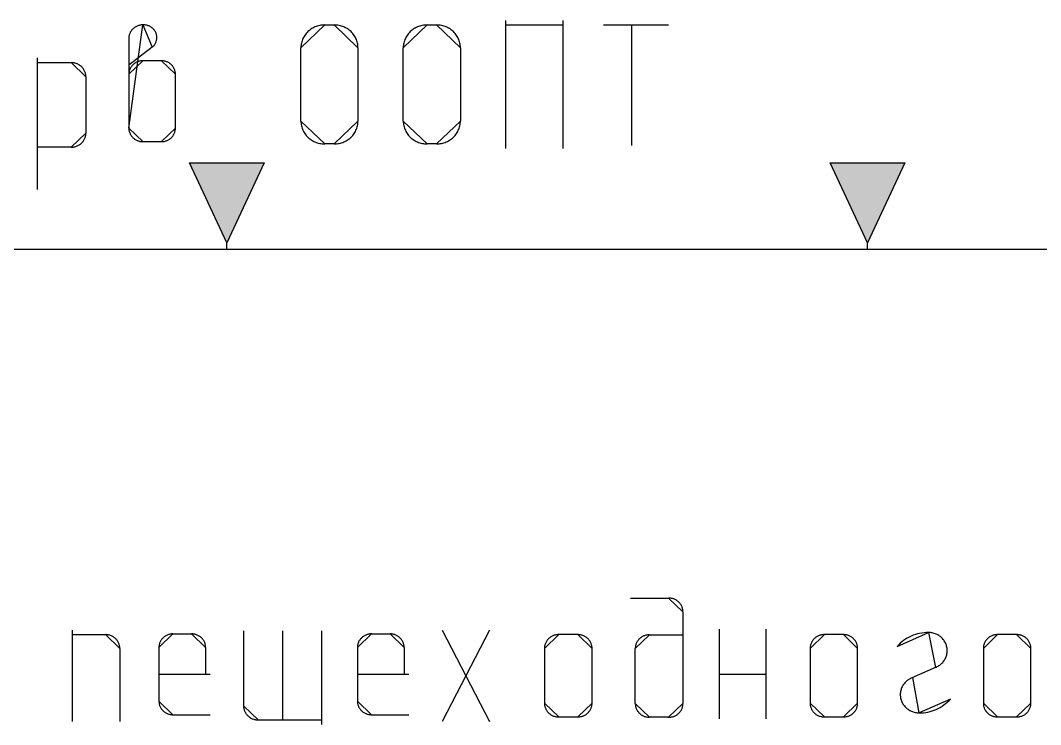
# Model space of a CAD drawing. Extents: x 8646 to 18206, y -17605 to -192.
# Drawn here: x 11111.62 to 11117.31, y -9034.51 to -9030.58 of the extents above; entities that cross this region are included whole.
import ezdxf

# ---------------------------------------------------------------- set-up
doc = ezdxf.new("R2010")
doc.units = 0
doc.layers.get('0').update_dxf_attribs({"linetype": 'CONTINUOUS'})

msp = doc.modelspace()

# ---------------------------------------------------------------- hatches: boundary and pattern name
at = {"linetype": 'CONTINUOUS'}
for points in [[(11112.7716, -9031.8224), (11112.5633, -9031.3756), (11112.9799, -9031.3756)], [(11116.3474, -9031.8224), (11116.1391, -9031.3756), (11116.5558, -9031.3756)]]:
    msp.add_hatch(color=8, dxfattribs=at).paths.add_polyline_path(points)

# ---------------------------------------------------------------- linework, layer by layer
at = {"color": 8, "linetype": 'CONTINUOUS'}
for p, q in [((11114.3278, -9031.2953), (11114.3278, -9030.5809)), ((11114.6462, -9030.5809), (11114.6462, -9031.2953)), ((11113.3173, -9030.6064), (11113.3704, -9030.6064)), ((11113.8889, -9030.6064), (11113.9419, -9030.6064)), ((11114.3278, -9030.6064), (11114.6462, -9030.6064)), ((11114.8735, -9030.6058), (11115.2362, -9030.6058)), ((11115.029, -9030.6058), (11115.029, -9031.2787)), ((11112.3544, -9030.7311), (11112.2241, -9030.8313)), ((11113.1846, -9031.1423), (11113.1846, -9030.734)), ((11113.5031, -9030.734), (11113.5031, -9031.1423)), ((11113.7562, -9031.1423), (11113.7562, -9030.734)), ((11114.0746, -9030.734), (11114.0746, -9031.1423)), ((11111.7121, -9030.7904), (11111.7121, -9031.524)), ((11111.7121, -9030.8166), (11111.9028, -9030.8166)), ((11112.4065, -9030.8063), (11112.3023, -9030.8063)), ((11112.4847, -9031.182), (11112.4847, -9030.8815)), ((11111.9845, -9030.8953), (11111.9845, -9031.2097)), ((11111.9028, -9031.2882), (11111.7121, -9031.2882)), ((11112.3023, -9031.2572), (11112.4065, -9031.2572)), ((11113.3704, -9031.2699), (11113.3173, -9031.2699)), ((11113.9419, -9031.2699), (11113.8889, -9031.2699)), ((11112.5633, -9031.3756), (11112.9799, -9031.3756)), ((11112.7716, -9031.8224), (11112.5633, -9031.3756)), ((11112.9799, -9031.3756), (11112.7716, -9031.8224)), ((11116.1391, -9031.3756), (11116.5558, -9031.3756)), ((11116.3474, -9031.8224), (11116.1391, -9031.3756)), ((11116.5558, -9031.3756), (11116.3474, -9031.8224)), ((11112.7716, -9031.8581), (11112.7716, -9031.8224)), ((11116.3474, -9031.8581), (11116.3474, -9031.8224)), ((11103.3348, -9031.8581), (11121.9539, -9031.8581)), ((11115.0243, -9033.8037), (11115.2371, -9033.8037)), ((11115.3169, -9033.8805), (11115.3169, -9034.3921)), ((11111.9086, -9033.9822), (11111.9086, -9034.4924)), ((11111.9086, -9034.0076), (11112.0944, -9034.0076)), ((11112.4706, -9034.0035), (11112.5748, -9034.0035)), ((11112.8647, -9033.987), (11112.8647, -9034.4052)), ((11113.0821, -9033.987), (11113.0821, -9034.4835)), ((11113.2995, -9033.987), (11113.2995, -9034.5096)), ((11113.5782, -9034.0035), (11113.6825, -9034.0035)), ((11114.2379, -9033.9822), (11113.9724, -9034.4926)), ((11113.9724, -9033.9822), (11114.2379, -9034.4926)), ((11114.7298, -9034.0076), (11114.6237, -9034.0076)), ((11115.1307, -9034.0083), (11115.3169, -9034.0083)), ((11115.5197, -9033.9779), (11115.5197, -9034.4776)), ((11115.7795, -9033.9779), (11115.7795, -9034.4776)), ((11116.2122, -9034.0076), (11116.1061, -9034.0076)), ((11117.1791, -9034.0076), (11117.073, -9034.0076)), ((11112.174, -9034.0842), (11112.174, -9034.4924)), ((11112.3924, -9034.0787), (11112.3924, -9034.3793)), ((11112.653, -9034.0787), (11112.653, -9034.229)), ((11113.5001, -9034.0787), (11113.5001, -9034.3793)), ((11113.7606, -9034.0787), (11113.7606, -9034.229)), ((11114.544, -9034.0842), (11114.544, -9034.3904)), ((11114.8094, -9034.3904), (11114.8094, -9034.0842)), ((11115.0508, -9034.3921), (11115.0508, -9034.0851)), ((11116.0265, -9034.0842), (11116.0265, -9034.3904)), ((11116.2919, -9034.3904), (11116.2919, -9034.0842)), ((11116.9933, -9034.0842), (11116.9933, -9034.3904)), ((11117.2587, -9034.3904), (11117.2587, -9034.0842)), ((11116.7304, -9034.189), (11116.5914, -9034.2505)), ((11112.3924, -9034.229), (11112.679, -9034.229)), ((11113.5001, -9034.229), (11113.7867, -9034.229)), ((11115.5197, -9034.2278), (11115.7795, -9034.2278)), ((11112.4706, -9034.4545), (11112.679, -9034.4545)), ((11113.5782, -9034.4545), (11113.7867, -9034.4545)), ((11114.6237, -9034.4669), (11114.7298, -9034.4669)), ((11115.2371, -9034.4689), (11115.1307, -9034.4689)), ((11116.1061, -9034.4669), (11116.2122, -9034.4669)), ((11117.073, -9034.4669), (11117.1791, -9034.4669)), ((11112.9462, -9034.4835), (11113.2995, -9034.4835))]:
    msp.add_line(p, q, dxfattribs=at)
at = {"color": 8, "linetype": 'CONTINUOUS', "flags": 128}
for points in [[(11112.3023, -9030.606), (11112.2982, -9030.6061), (11112.2941, -9030.6063), (11112.29, -9030.6069), (11112.286, -9030.6075), (11112.282, -9030.6085), (11112.2781, -9030.6096), (11112.2742, -9030.611), (11112.2705, -9030.6124), (11112.2668, -9030.6141), (11112.2633, -9030.616), (11112.2597, -9030.618), (11112.2564, -9030.6203), (11112.2532, -9030.6226), (11112.25, -9030.6252), (11112.247, -9030.628), (11112.2442, -9030.6308), (11112.2415, -9030.6337), (11112.2391, -9030.6369), (11112.2368, -9030.6402), (11112.2346, -9030.6435), (11112.2326, -9030.647), (11112.2309, -9030.6505), (11112.2294, -9030.6541), (11112.2279, -9030.6578), (11112.2269, -9030.6616), (11112.2259, -9030.6655), (11112.2251, -9030.6693), (11112.2246, -9030.6732), (11112.2243, -9030.6771), (11112.2241, -9030.6811), (11112.2241, -9031.182)], [(11112.3544, -9030.7311), (11112.3573, -9030.7287), (11112.3601, -9030.7261), (11112.3627, -9030.7232), (11112.3652, -9030.7202), (11112.3675, -9030.7172), (11112.3696, -9030.714), (11112.3716, -9030.7108), (11112.3734, -9030.7074), (11112.375, -9030.7039), (11112.3764, -9030.7004), (11112.3776, -9030.6968), (11112.3786, -9030.6931), (11112.3794, -9030.6894), (11112.3799, -9030.6857), (11112.3804, -9030.682), (11112.3806, -9030.6781), (11112.3806, -9030.6744), (11112.3803, -9030.6707), (11112.3799, -9030.6669), (11112.3792, -9030.6631), (11112.3783, -9030.6594), (11112.3773, -9030.6559), (11112.376, -9030.6523), (11112.3745, -9030.6487), (11112.3729, -9030.6453), (11112.3711, -9030.642), (11112.369, -9030.6387), (11112.3668, -9030.6355), (11112.3644, -9030.6326), (11112.3619, -9030.6297), (11112.3592, -9030.6269), (11112.3564, -9030.6244), (11112.3535, -9030.6219), (11112.3504, -9030.6196), (11112.3471, -9030.6174), (11112.3437, -9030.6154), (11112.3403, -9030.6137), (11112.3367, -9030.612), (11112.3331, -9030.6105), (11112.3294, -9030.6093), (11112.3257, -9030.6082), (11112.3218, -9030.6073), (11112.318, -9030.6066), (11112.3141, -9030.6062), (11112.3102, -9030.6058), (11112.3062, -9030.6058), (11112.3023, -9030.606)], [(11113.3173, -9030.6064), (11113.3104, -9030.6066), (11113.3034, -9030.6071), (11113.2965, -9030.608), (11113.2898, -9030.6092), (11113.2829, -9030.6107), (11113.2763, -9030.6126), (11113.2697, -9030.6149), (11113.2633, -9030.6174), (11113.257, -9030.6203), (11113.251, -9030.6235), (11113.245, -9030.6269), (11113.2394, -9030.6307), (11113.2338, -9030.6348), (11113.2285, -9030.6391), (11113.2235, -9030.6437), (11113.2187, -9030.6486), (11113.2142, -9030.6537), (11113.21, -9030.659), (11113.206, -9030.6644), (11113.2024, -9030.6702), (11113.199, -9030.676), (11113.1961, -9030.6821), (11113.1934, -9030.6882), (11113.1911, -9030.6945), (11113.1892, -9030.701), (11113.1876, -9030.7075), (11113.1863, -9030.714), (11113.1854, -9030.7207), (11113.1848, -9030.7273), (11113.1846, -9030.734)], [(11113.5031, -9030.734), (11113.5029, -9030.7273), (11113.5024, -9030.7207), (11113.5015, -9030.714), (11113.5001, -9030.7075), (11113.4986, -9030.701), (11113.4966, -9030.6945), (11113.4943, -9030.6882), (11113.4916, -9030.6821), (11113.4886, -9030.676), (11113.4853, -9030.6702), (11113.4816, -9030.6644), (11113.4777, -9030.659), (11113.4736, -9030.6537), (11113.469, -9030.6486), (11113.4643, -9030.6437), (11113.4592, -9030.6391), (11113.4539, -9030.6348), (11113.4484, -9030.6307), (11113.4427, -9030.6269), (11113.4367, -9030.6235), (11113.4306, -9030.6203), (11113.4244, -9030.6174), (11113.4179, -9030.6149), (11113.4115, -9030.6126), (11113.4048, -9030.6107), (11113.398, -9030.6092), (11113.3912, -9030.608), (11113.3842, -9030.6071), (11113.3773, -9030.6066), (11113.3704, -9030.6064)], [(11113.8889, -9030.6064), (11113.8819, -9030.6066), (11113.875, -9030.6071), (11113.8681, -9030.608), (11113.8613, -9030.6092), (11113.8545, -9030.6107), (11113.8479, -9030.6126), (11113.8413, -9030.6149), (11113.8349, -9030.6174), (11113.8286, -9030.6203), (11113.8226, -9030.6235), (11113.8166, -9030.6269), (11113.811, -9030.6307), (11113.8054, -9030.6348), (11113.8001, -9030.6391), (11113.7951, -9030.6437), (11113.7903, -9030.6486), (11113.7858, -9030.6537), (11113.7815, -9030.659), (11113.7776, -9030.6644), (11113.774, -9030.6702), (11113.7706, -9030.676), (11113.7677, -9030.6821), (11113.765, -9030.6882), (11113.7627, -9030.6945), (11113.7607, -9030.701), (11113.7591, -9030.7075), (11113.7579, -9030.714), (11113.757, -9030.7207), (11113.7563, -9030.7273), (11113.7562, -9030.734)], [(11114.0746, -9030.734), (11114.0745, -9030.7273), (11114.0739, -9030.7207), (11114.073, -9030.714), (11114.0717, -9030.7075), (11114.0702, -9030.701), (11114.0682, -9030.6945), (11114.0659, -9030.6882), (11114.0632, -9030.6821), (11114.0602, -9030.676), (11114.0569, -9030.6702), (11114.0532, -9030.6644), (11114.0493, -9030.659), (11114.0451, -9030.6537), (11114.0406, -9030.6486), (11114.0359, -9030.6437), (11114.0308, -9030.6391), (11114.0255, -9030.6348), (11114.0199, -9030.6307), (11114.0143, -9030.6269), (11114.0083, -9030.6235), (11114.0022, -9030.6203), (11113.9959, -9030.6174), (11113.9895, -9030.6149), (11113.983, -9030.6126), (11113.9763, -9030.6107), (11113.9696, -9030.6092), (11113.9627, -9030.608), (11113.9558, -9030.6071), (11113.9489, -9030.6066), (11113.9419, -9030.6064)], [(11111.9845, -9030.8953), (11111.9844, -9030.8911), (11111.9841, -9030.8871), (11111.9836, -9030.883), (11111.9827, -9030.8789), (11111.9817, -9030.875), (11111.9806, -9030.8709), (11111.9791, -9030.8671), (11111.9774, -9030.8633), (11111.9756, -9030.8596), (11111.9736, -9030.8559), (11111.9713, -9030.8525), (11111.9689, -9030.8491), (11111.9663, -9030.8458), (11111.9636, -9030.8427), (11111.9606, -9030.8396), (11111.9575, -9030.8368), (11111.9542, -9030.8341), (11111.9508, -9030.8317), (11111.9473, -9030.8294), (11111.9437, -9030.8272), (11111.94, -9030.8252), (11111.936, -9030.8235), (11111.9321, -9030.8219), (11111.9281, -9030.8205), (11111.9239, -9030.8193), (11111.9198, -9030.8184), (11111.9156, -9030.8177), (11111.9113, -9030.817), (11111.9071, -9030.8168), (11111.9028, -9030.8166)], [(11112.3023, -9030.8063), (11112.2982, -9030.8064), (11112.2941, -9030.8067), (11112.29, -9030.8073), (11112.286, -9030.808), (11112.282, -9030.8088), (11112.2781, -9030.81), (11112.2742, -9030.8113), (11112.2705, -9030.8129), (11112.2668, -9030.8145), (11112.2633, -9030.8163), (11112.2597, -9030.8185), (11112.2564, -9030.8206), (11112.2532, -9030.8231), (11112.25, -9030.8257), (11112.247, -9030.8283), (11112.2442, -9030.8312), (11112.2415, -9030.8342), (11112.2391, -9030.8373), (11112.2368, -9030.8406), (11112.2346, -9030.8439), (11112.2326, -9030.8474), (11112.2309, -9030.8509), (11112.2294, -9030.8545), (11112.2279, -9030.8582), (11112.2269, -9030.862), (11112.2259, -9030.8658), (11112.2251, -9030.8697), (11112.2246, -9030.8736), (11112.2243, -9030.8775), (11112.2241, -9030.8815)], [(11112.4847, -9030.8815), (11112.4845, -9030.8775), (11112.4842, -9030.8736), (11112.4837, -9030.8697), (11112.4829, -9030.8658), (11112.4819, -9030.862), (11112.4808, -9030.8582), (11112.4794, -9030.8545), (11112.4778, -9030.8509), (11112.4761, -9030.8474), (11112.4741, -9030.8439), (11112.472, -9030.8406), (11112.4697, -9030.8373), (11112.4672, -9030.8342), (11112.4646, -9030.8312), (11112.4618, -9030.8283), (11112.4589, -9030.8257), (11112.4556, -9030.8231), (11112.4524, -9030.8206), (11112.4491, -9030.8185), (11112.4455, -9030.8163), (11112.442, -9030.8145), (11112.4383, -9030.8129), (11112.4345, -9030.8113), (11112.4307, -9030.81), (11112.4267, -9030.8088), (11112.4228, -9030.808), (11112.4187, -9030.8073), (11112.4147, -9030.8067), (11112.4106, -9030.8064), (11112.4065, -9030.8063)], [(11113.1846, -9031.1423), (11113.1848, -9031.1489), (11113.1854, -9031.1556), (11113.1863, -9031.1622), (11113.1876, -9031.1688), (11113.1892, -9031.1753), (11113.1911, -9031.1817), (11113.1934, -9031.188), (11113.1961, -9031.1942), (11113.199, -9031.2002), (11113.2024, -9031.2061), (11113.206, -9031.2118), (11113.21, -9031.2173), (11113.2142, -9031.2225), (11113.2187, -9031.2277), (11113.2235, -9031.2325), (11113.2285, -9031.2371), (11113.2338, -9031.2414), (11113.2394, -9031.2454), (11113.245, -9031.2493), (11113.251, -9031.2528), (11113.257, -9031.256), (11113.2633, -9031.2588), (11113.2697, -9031.2614), (11113.2763, -9031.2636), (11113.2829, -9031.2655), (11113.2898, -9031.2671), (11113.2965, -9031.2683), (11113.3034, -9031.2691), (11113.3104, -9031.2697), (11113.3173, -9031.2699)], [(11113.3704, -9031.2699), (11113.3773, -9031.2697), (11113.3842, -9031.2691), (11113.3912, -9031.2683), (11113.398, -9031.2671), (11113.4048, -9031.2655), (11113.4115, -9031.2636), (11113.4179, -9031.2614), (11113.4244, -9031.2588), (11113.4306, -9031.256), (11113.4367, -9031.2528), (11113.4427, -9031.2493), (11113.4484, -9031.2454), (11113.4539, -9031.2414), (11113.4592, -9031.2371), (11113.4643, -9031.2325), (11113.469, -9031.2277), (11113.4736, -9031.2225), (11113.4777, -9031.2173), (11113.4816, -9031.2118), (11113.4853, -9031.2061), (11113.4886, -9031.2002), (11113.4916, -9031.1942), (11113.4943, -9031.188), (11113.4966, -9031.1817), (11113.4986, -9031.1753), (11113.5001, -9031.1688), (11113.5015, -9031.1622), (11113.5024, -9031.1556), (11113.5029, -9031.1489), (11113.5031, -9031.1423)], [(11113.7562, -9031.1423), (11113.7563, -9031.1489), (11113.757, -9031.1556), (11113.7579, -9031.1622), (11113.7591, -9031.1688), (11113.7607, -9031.1753), (11113.7627, -9031.1817), (11113.765, -9031.188), (11113.7677, -9031.1942), (11113.7706, -9031.2002), (11113.774, -9031.2061), (11113.7776, -9031.2118), (11113.7815, -9031.2173), (11113.7858, -9031.2225), (11113.7903, -9031.2277), (11113.7951, -9031.2325), (11113.8001, -9031.2371), (11113.8054, -9031.2414), (11113.811, -9031.2454), (11113.8166, -9031.2493), (11113.8226, -9031.2528), (11113.8286, -9031.256), (11113.8349, -9031.2588), (11113.8413, -9031.2614), (11113.8479, -9031.2636), (11113.8545, -9031.2655), (11113.8613, -9031.2671), (11113.8681, -9031.2683), (11113.875, -9031.2691), (11113.8819, -9031.2697), (11113.8889, -9031.2699)], [(11113.9419, -9031.2699), (11113.9489, -9031.2697), (11113.9558, -9031.2691), (11113.9627, -9031.2683), (11113.9696, -9031.2671), (11113.9763, -9031.2655), (11113.983, -9031.2636), (11113.9895, -9031.2614), (11113.9959, -9031.2588), (11114.0022, -9031.256), (11114.0083, -9031.2528), (11114.0143, -9031.2493), (11114.0199, -9031.2454), (11114.0255, -9031.2414), (11114.0308, -9031.2371), (11114.0359, -9031.2325), (11114.0406, -9031.2277), (11114.0451, -9031.2225), (11114.0493, -9031.2173), (11114.0532, -9031.2118), (11114.0569, -9031.2061), (11114.0602, -9031.2002), (11114.0632, -9031.1942), (11114.0659, -9031.188), (11114.0682, -9031.1817), (11114.0702, -9031.1753), (11114.0717, -9031.1688), (11114.073, -9031.1622), (11114.0739, -9031.1556), (11114.0745, -9031.1489), (11114.0746, -9031.1423)], [(11111.9028, -9031.2882), (11111.9071, -9031.2882), (11111.9113, -9031.2877), (11111.9156, -9031.2872), (11111.9198, -9031.2865), (11111.9239, -9031.2856), (11111.9281, -9031.2844), (11111.9321, -9031.283), (11111.936, -9031.2814), (11111.94, -9031.2797), (11111.9437, -9031.2776), (11111.9473, -9031.2755), (11111.9508, -9031.2733), (11111.9542, -9031.2707), (11111.9575, -9031.268), (11111.9606, -9031.2652), (11111.9636, -9031.2623), (11111.9663, -9031.2591), (11111.9689, -9031.2559), (11111.9713, -9031.2524), (11111.9736, -9031.2489), (11111.9756, -9031.2453), (11111.9774, -9031.2416), (11111.9791, -9031.2379), (11111.9806, -9031.2339), (11111.9817, -9031.23), (11111.9827, -9031.2259), (11111.9836, -9031.222), (11111.9841, -9031.2179), (11111.9844, -9031.2138), (11111.9845, -9031.2097)], [(11112.2241, -9031.182), (11112.2243, -9031.186), (11112.2246, -9031.1899), (11112.2251, -9031.1938), (11112.2259, -9031.1977), (11112.2269, -9031.2015), (11112.2279, -9031.2052), (11112.2294, -9031.209), (11112.2309, -9031.2127), (11112.2326, -9031.2161), (11112.2346, -9031.2196), (11112.2368, -9031.2229), (11112.2391, -9031.2263), (11112.2415, -9031.2293), (11112.2442, -9031.2324), (11112.247, -9031.2352), (11112.25, -9031.2379), (11112.2532, -9031.2405), (11112.2564, -9031.2428), (11112.2597, -9031.245), (11112.2633, -9031.2471), (11112.2668, -9031.249), (11112.2705, -9031.2507), (11112.2742, -9031.2522), (11112.2781, -9031.2536), (11112.282, -9031.2547), (11112.286, -9031.2556), (11112.29, -9031.2563), (11112.2941, -9031.2568), (11112.2982, -9031.2571), (11112.3023, -9031.2572)], [(11112.4065, -9031.2572), (11112.4106, -9031.2571), (11112.4147, -9031.2568), (11112.4187, -9031.2563), (11112.4228, -9031.2556), (11112.4267, -9031.2547), (11112.4307, -9031.2536), (11112.4345, -9031.2522), (11112.4383, -9031.2507), (11112.442, -9031.249), (11112.4455, -9031.2471), (11112.4491, -9031.245), (11112.4524, -9031.2428), (11112.4556, -9031.2405), (11112.4589, -9031.2379), (11112.4618, -9031.2352), (11112.4646, -9031.2324), (11112.4672, -9031.2293), (11112.4697, -9031.2263), (11112.472, -9031.2229), (11112.4741, -9031.2196), (11112.4761, -9031.2161), (11112.4778, -9031.2127), (11112.4794, -9031.209), (11112.4808, -9031.2052), (11112.4819, -9031.2015), (11112.4829, -9031.1977), (11112.4837, -9031.1938), (11112.4842, -9031.1899), (11112.4845, -9031.186), (11112.4847, -9031.182)], [(11115.3169, -9033.8805), (11115.3168, -9033.8764), (11115.3166, -9033.8724), (11115.3159, -9033.8684), (11115.3152, -9033.8645), (11115.3142, -9033.8606), (11115.3131, -9033.8566), (11115.3116, -9033.8528), (11115.31, -9033.8492), (11115.3083, -9033.8456), (11115.3062, -9033.842), (11115.3041, -9033.8386), (11115.3017, -9033.8353), (11115.2992, -9033.832), (11115.2965, -9033.8291), (11115.2935, -9033.8261), (11115.2906, -9033.8233), (11115.2873, -9033.8208), (11115.284, -9033.8183), (11115.2806, -9033.816), (11115.277, -9033.8139), (11115.2734, -9033.812), (11115.2696, -9033.8103), (11115.2657, -9033.8088), (11115.2618, -9033.8074), (11115.2577, -9033.8063), (11115.2538, -9033.8054), (11115.2496, -9033.8047), (11115.2455, -9033.804), (11115.2413, -9033.8038), (11115.2371, -9033.8037)], [(11112.174, -9034.0842), (11112.1739, -9034.0802), (11112.1736, -9034.0763), (11112.173, -9034.0723), (11112.1722, -9034.0683), (11112.1712, -9034.0645), (11112.1701, -9034.0606), (11112.1687, -9034.0568), (11112.1671, -9034.0531), (11112.1653, -9034.0495), (11112.1633, -9034.0459), (11112.1612, -9034.0426), (11112.1588, -9034.0392), (11112.1563, -9034.0361), (11112.1536, -9034.033), (11112.1507, -9034.0301), (11112.1477, -9034.0273), (11112.1444, -9034.0247), (11112.1412, -9034.0223), (11112.1378, -9034.0201), (11112.1342, -9034.0179), (11112.1305, -9034.016), (11112.1268, -9034.0143), (11112.1229, -9034.0128), (11112.119, -9034.0115), (11112.115, -9034.0103), (11112.1109, -9034.0094), (11112.1068, -9034.0087), (11112.1027, -9034.0081), (11112.0986, -9034.0078), (11112.0944, -9034.0076)], [(11112.4706, -9034.0035), (11112.4665, -9034.0036), (11112.4624, -9034.0039), (11112.4583, -9034.0045), (11112.4543, -9034.0052), (11112.4503, -9034.0061), (11112.4464, -9034.0072), (11112.4425, -9034.0085), (11112.4388, -9034.0101), (11112.4351, -9034.0117), (11112.4316, -9034.0136), (11112.428, -9034.0157), (11112.4247, -9034.0178), (11112.4214, -9034.0203), (11112.4182, -9034.0229), (11112.4153, -9034.0255), (11112.4125, -9034.0284), (11112.4098, -9034.0314), (11112.4073, -9034.0345), (11112.405, -9034.0378), (11112.4029, -9034.0411), (11112.4009, -9034.0446), (11112.3992, -9034.0481), (11112.3976, -9034.0518), (11112.3962, -9034.0554), (11112.3951, -9034.0593), (11112.3942, -9034.063), (11112.3934, -9034.0669), (11112.3928, -9034.0709), (11112.3926, -9034.0747), (11112.3924, -9034.0787)], [(11112.653, -9034.0787), (11112.6528, -9034.0747), (11112.6526, -9034.0709), (11112.652, -9034.0669), (11112.6512, -9034.063), (11112.6502, -9034.0593), (11112.6491, -9034.0554), (11112.6477, -9034.0518), (11112.6461, -9034.0481), (11112.6444, -9034.0446), (11112.6424, -9034.0411), (11112.6403, -9034.0378), (11112.638, -9034.0345), (11112.6355, -9034.0314), (11112.6329, -9034.0284), (11112.6301, -9034.0255), (11112.6272, -9034.0229), (11112.6239, -9034.0203), (11112.6207, -9034.0178), (11112.6174, -9034.0157), (11112.6138, -9034.0136), (11112.6103, -9034.0117), (11112.6066, -9034.0101), (11112.6028, -9034.0085), (11112.599, -9034.0072), (11112.595, -9034.0061), (11112.5911, -9034.0052), (11112.587, -9034.0045), (11112.583, -9034.0039), (11112.5789, -9034.0036), (11112.5748, -9034.0035)], [(11113.5782, -9034.0035), (11113.5741, -9034.0036), (11113.5701, -9034.0039), (11113.566, -9034.0045), (11113.562, -9034.0052), (11113.558, -9034.0061), (11113.5541, -9034.0072), (11113.5502, -9034.0085), (11113.5465, -9034.0101), (11113.5427, -9034.0117), (11113.5392, -9034.0136), (11113.5357, -9034.0157), (11113.5323, -9034.0178), (11113.5291, -9034.0203), (11113.5259, -9034.0229), (11113.523, -9034.0255), (11113.5202, -9034.0284), (11113.5175, -9034.0314), (11113.515, -9034.0345), (11113.5127, -9034.0378), (11113.5106, -9034.0411), (11113.5086, -9034.0446), (11113.5069, -9034.0481), (11113.5053, -9034.0518), (11113.5039, -9034.0554), (11113.5028, -9034.0593), (11113.5018, -9034.063), (11113.5011, -9034.0669), (11113.5005, -9034.0709), (11113.5002, -9034.0747), (11113.5001, -9034.0787)], [(11113.7606, -9034.0787), (11113.7605, -9034.0747), (11113.7602, -9034.0709), (11113.7597, -9034.0669), (11113.7589, -9034.063), (11113.7579, -9034.0593), (11113.7568, -9034.0554), (11113.7554, -9034.0518), (11113.7538, -9034.0481), (11113.7521, -9034.0446), (11113.7501, -9034.0411), (11113.748, -9034.0378), (11113.7457, -9034.0345), (11113.7432, -9034.0314), (11113.7406, -9034.0284), (11113.7377, -9034.0255), (11113.7348, -9034.0229), (11113.7316, -9034.0203), (11113.7284, -9034.0178), (11113.7251, -9034.0157), (11113.7215, -9034.0136), (11113.718, -9034.0117), (11113.7142, -9034.0101), (11113.7105, -9034.0085), (11113.7066, -9034.0072), (11113.7027, -9034.0061), (11113.6987, -9034.0052), (11113.6947, -9034.0045), (11113.6906, -9034.0039), (11113.6865, -9034.0036), (11113.6825, -9034.0035)], [(11114.6237, -9034.0076), (11114.6195, -9034.0078), (11114.6153, -9034.0081), (11114.6112, -9034.0087), (11114.6071, -9034.0094), (11114.603, -9034.0103), (11114.599, -9034.0115), (11114.5951, -9034.0128), (11114.5913, -9034.0143), (11114.5874, -9034.016), (11114.5839, -9034.0179), (11114.5803, -9034.0201), (11114.5768, -9034.0223), (11114.5736, -9034.0247), (11114.5703, -9034.0273), (11114.5673, -9034.0301), (11114.5645, -9034.033), (11114.5618, -9034.0361), (11114.5593, -9034.0392), (11114.5569, -9034.0426), (11114.5546, -9034.0459), (11114.5527, -9034.0495), (11114.551, -9034.0531), (11114.5493, -9034.0568), (11114.5479, -9034.0606), (11114.5468, -9034.0645), (11114.5458, -9034.0683), (11114.545, -9034.0723), (11114.5445, -9034.0763), (11114.5442, -9034.0802), (11114.544, -9034.0842)], [(11114.8094, -9034.0842), (11114.8093, -9034.0802), (11114.809, -9034.0763), (11114.8084, -9034.0723), (11114.8076, -9034.0683), (11114.8066, -9034.0645), (11114.8055, -9034.0606), (11114.8041, -9034.0568), (11114.8025, -9034.0531), (11114.8007, -9034.0495), (11114.7987, -9034.0459), (11114.7966, -9034.0426), (11114.7942, -9034.0392), (11114.7917, -9034.0361), (11114.789, -9034.033), (11114.7861, -9034.0301), (11114.7831, -9034.0273), (11114.7798, -9034.0247), (11114.7766, -9034.0223), (11114.7732, -9034.0201), (11114.7696, -9034.0179), (11114.7659, -9034.016), (11114.7622, -9034.0143), (11114.7583, -9034.0128), (11114.7544, -9034.0115), (11114.7504, -9034.0103), (11114.7463, -9034.0094), (11114.7422, -9034.0087), (11114.7381, -9034.0081), (11114.734, -9034.0078), (11114.7298, -9034.0076)], [(11115.1307, -9034.0083), (11115.1265, -9034.0084), (11115.1223, -9034.0088), (11115.1181, -9034.0093), (11115.1141, -9034.01), (11115.11, -9034.0109), (11115.106, -9034.0121), (11115.102, -9034.0135), (11115.0982, -9034.015), (11115.0944, -9034.0167), (11115.0908, -9034.0186), (11115.0872, -9034.0208), (11115.0837, -9034.023), (11115.0805, -9034.0254), (11115.0772, -9034.028), (11115.0742, -9034.0308), (11115.0714, -9034.0337), (11115.0686, -9034.0368), (11115.0661, -9034.04), (11115.0638, -9034.0433), (11115.0615, -9034.0467), (11115.0596, -9034.0503), (11115.0578, -9034.0539), (11115.0561, -9034.0576), (11115.0547, -9034.0614), (11115.0536, -9034.0653), (11115.0526, -9034.0691), (11115.0518, -9034.073), (11115.0513, -9034.0771), (11115.051, -9034.081), (11115.0508, -9034.0851)], [(11116.1061, -9034.0076), (11116.1019, -9034.0078), (11116.0977, -9034.0081), (11116.0936, -9034.0087), (11116.0895, -9034.0094), (11116.0855, -9034.0103), (11116.0815, -9034.0115), (11116.0775, -9034.0128), (11116.0737, -9034.0143), (11116.0699, -9034.016), (11116.0663, -9034.0179), (11116.0627, -9034.0201), (11116.0593, -9034.0223), (11116.056, -9034.0247), (11116.0528, -9034.0273), (11116.0498, -9034.0301), (11116.0469, -9034.033), (11116.0442, -9034.0361), (11116.0417, -9034.0392), (11116.0393, -9034.0426), (11116.0371, -9034.0459), (11116.0351, -9034.0495), (11116.0334, -9034.0531), (11116.0318, -9034.0568), (11116.0303, -9034.0606), (11116.0292, -9034.0645), (11116.0282, -9034.0683), (11116.0275, -9034.0723), (11116.0269, -9034.0763), (11116.0266, -9034.0802), (11116.0265, -9034.0842)], [(11116.2919, -9034.0842), (11116.2917, -9034.0802), (11116.2914, -9034.0763), (11116.2909, -9034.0723), (11116.29, -9034.0683), (11116.2891, -9034.0645), (11116.288, -9034.0606), (11116.2866, -9034.0568), (11116.285, -9034.0531), (11116.2831, -9034.0495), (11116.2812, -9034.0459), (11116.279, -9034.0426), (11116.2766, -9034.0392), (11116.2741, -9034.0361), (11116.2714, -9034.033), (11116.2686, -9034.0301), (11116.2656, -9034.0273), (11116.2623, -9034.0247), (11116.2591, -9034.0223), (11116.2556, -9034.0201), (11116.252, -9034.0179), (11116.2484, -9034.016), (11116.2446, -9034.0143), (11116.2408, -9034.0128), (11116.2369, -9034.0115), (11116.2328, -9034.0103), (11116.2288, -9034.0094), (11116.2247, -9034.0087), (11116.2205, -9034.0081), (11116.2164, -9034.0078), (11116.2122, -9034.0076)], [(11116.6869, -9033.9961), (11116.6745, -9033.9965), (11116.6622, -9033.9973), (11116.65, -9033.999), (11116.6378, -9034.0012), (11116.6258, -9034.004), (11116.614, -9034.0075), (11116.6023, -9034.0116), (11116.5909, -9034.0163), (11116.5798, -9034.0216), (11116.5691, -9034.0274), (11116.5586, -9034.0338), (11116.5486, -9034.0407), (11116.5389, -9034.0481), (11116.5296, -9034.056), (11116.5209, -9034.0644), (11116.5125, -9034.0732)], [(11116.7259, -9034.191), (11116.731, -9034.1888), (11116.736, -9034.1863), (11116.7408, -9034.1837), (11116.7456, -9034.1808), (11116.7501, -9034.1777), (11116.7545, -9034.1743), (11116.7587, -9034.1707), (11116.7626, -9034.167), (11116.7664, -9034.163), (11116.7698, -9034.1588), (11116.7731, -9034.1545), (11116.7762, -9034.1501), (11116.779, -9034.1453), (11116.7816, -9034.1406), (11116.7838, -9034.1357), (11116.7858, -9034.1306), (11116.7875, -9034.1255), (11116.7889, -9034.1203), (11116.79, -9034.1151), (11116.7908, -9034.1098), (11116.7915, -9034.1044), (11116.7918, -9034.0991), (11116.7918, -9034.0937), (11116.7913, -9034.0883), (11116.7908, -9034.0831), (11116.7898, -9034.0778), (11116.7885, -9034.0725), (11116.7871, -9034.0673), (11116.7853, -9034.0622), (11116.7832, -9034.0572), (11116.7809, -9034.0524), (11116.7784, -9034.0476), (11116.7755, -9034.0429), (11116.7724, -9034.0385), (11116.769, -9034.0342), (11116.7654, -9034.03), (11116.7617, -9034.0261), (11116.7576, -9034.0225), (11116.7534, -9034.0189), (11116.749, -9034.0156), (11116.7444, -9034.0125), (11116.7397, -9034.0097), (11116.7348, -9034.0071), (11116.7297, -9034.0047), (11116.7246, -9034.0027), (11116.7193, -9034.0008), (11116.714, -9033.9992), (11116.7086, -9033.9981), (11116.7031, -9033.997), (11116.6976, -9033.9964), (11116.692, -9033.9959), (11116.6865, -9033.9958)], [(11117.073, -9034.0076), (11117.0688, -9034.0078), (11117.0646, -9034.0081), (11117.0605, -9034.0087), (11117.0564, -9034.0094), (11117.0523, -9034.0103), (11117.0483, -9034.0115), (11117.0444, -9034.0128), (11117.0406, -9034.0143), (11117.0367, -9034.016), (11117.0332, -9034.0179), (11117.0296, -9034.0201), (11117.0261, -9034.0223), (11117.0229, -9034.0247), (11117.0197, -9034.0273), (11117.0167, -9034.0301), (11117.0138, -9034.033), (11117.0111, -9034.0361), (11117.0086, -9034.0392), (11117.0062, -9034.0426), (11117.004, -9034.0459), (11117.002, -9034.0495), (11117.0003, -9034.0531), (11116.9986, -9034.0568), (11116.9972, -9034.0606), (11116.9961, -9034.0645), (11116.9951, -9034.0683), (11116.9943, -9034.0723), (11116.9938, -9034.0763), (11116.9935, -9034.0802), (11116.9933, -9034.0842)], [(11117.2587, -9034.0842), (11117.2586, -9034.0802), (11117.2583, -9034.0763), (11117.2577, -9034.0723), (11117.2569, -9034.0683), (11117.2559, -9034.0645), (11117.2548, -9034.0606), (11117.2534, -9034.0568), (11117.2518, -9034.0531), (11117.25, -9034.0495), (11117.248, -9034.0459), (11117.2459, -9034.0426), (11117.2435, -9034.0392), (11117.241, -9034.0361), (11117.2383, -9034.033), (11117.2354, -9034.0301), (11117.2324, -9034.0273), (11117.2291, -9034.0247), (11117.2259, -9034.0223), (11117.2225, -9034.0201), (11117.2189, -9034.0179), (11117.2152, -9034.016), (11117.2115, -9034.0143), (11117.2076, -9034.0128), (11117.2037, -9034.0115), (11117.1997, -9034.0103), (11117.1956, -9034.0094), (11117.1915, -9034.0087), (11117.1874, -9034.0081), (11117.1833, -9034.0078), (11117.1791, -9034.0076)], [(11116.5997, -9034.2468), (11116.5945, -9034.2488), (11116.5895, -9034.251), (11116.5845, -9034.2534), (11116.5797, -9034.2562), (11116.575, -9034.2591), (11116.5706, -9034.2623), (11116.5663, -9034.2657), (11116.5622, -9034.2692), (11116.5582, -9034.273), (11116.5545, -9034.2771), (11116.551, -9034.2813), (11116.5477, -9034.2856), (11116.5448, -9034.2901), (11116.542, -9034.2949), (11116.5396, -9034.2996), (11116.5374, -9034.3045), (11116.5355, -9034.3096), (11116.5338, -9034.3147), (11116.5324, -9034.32), (11116.5313, -9034.3251), (11116.5305, -9034.3304), (11116.53, -9034.3358), (11116.5298, -9034.3412), (11116.5298, -9034.3465), (11116.5302, -9034.3519), (11116.5309, -9034.3571), (11116.5318, -9034.3624), (11116.5331, -9034.3676), (11116.5346, -9034.3728), (11116.5364, -9034.3779), (11116.5385, -9034.3829), (11116.5408, -9034.3877), (11116.5435, -9034.3925), (11116.5463, -9034.397), (11116.5495, -9034.4015), (11116.5528, -9034.4058), (11116.5565, -9034.4099), (11116.5602, -9034.4138), (11116.5642, -9034.4175), (11116.5685, -9034.421), (11116.5729, -9034.4243), (11116.5775, -9034.4273), (11116.5822, -9034.4302), (11116.587, -9034.4328), (11116.5921, -9034.4351), (11116.5972, -9034.4371), (11116.6025, -9034.4389), (11116.6078, -9034.4405), (11116.6132, -9034.4416), (11116.6187, -9034.4427), (11116.6242, -9034.4434), (11116.6298, -9034.4439), (11116.6354, -9034.4439)], [(11112.3924, -9034.3793), (11112.3926, -9034.3832), (11112.3928, -9034.3871), (11112.3934, -9034.3911), (11112.3942, -9034.3949), (11112.3951, -9034.3987), (11112.3962, -9034.4025), (11112.3976, -9034.4062), (11112.3992, -9034.4099), (11112.4009, -9034.4134), (11112.4029, -9034.4169), (11112.405, -9034.4202), (11112.4073, -9034.4235), (11112.4098, -9034.4266), (11112.4125, -9034.4296), (11112.4153, -9034.4325), (11112.4182, -9034.4351), (11112.4214, -9034.4377), (11112.4247, -9034.4401), (11112.428, -9034.4423), (11112.4316, -9034.4444), (11112.4351, -9034.4463), (11112.4388, -9034.4479), (11112.4425, -9034.4494), (11112.4464, -9034.4508), (11112.4503, -9034.4519), (11112.4543, -9034.4528), (11112.4583, -9034.4535), (11112.4624, -9034.454), (11112.4665, -9034.4544), (11112.4706, -9034.4545)], [(11112.8647, -9034.4052), (11112.8649, -9034.4093), (11112.8652, -9034.4134), (11112.8657, -9034.4175), (11112.8666, -9034.4214), (11112.8675, -9034.4254), (11112.8687, -9034.4294), (11112.8702, -9034.4333), (11112.8718, -9034.437), (11112.8736, -9034.4407), (11112.8756, -9034.4444), (11112.8779, -9034.4478), (11112.8803, -9034.4512), (11112.8829, -9034.4545), (11112.8857, -9034.4576), (11112.8886, -9034.4606), (11112.8917, -9034.4634), (11112.895, -9034.4661), (11112.8983, -9034.4686), (11112.9019, -9034.4709), (11112.9056, -9034.473), (11112.9092, -9034.4751), (11112.9132, -9034.4767), (11112.917, -9034.4783), (11112.9211, -9034.4797), (11112.9252, -9034.4809), (11112.9293, -9034.4819), (11112.9335, -9034.4826), (11112.9377, -9034.4831), (11112.942, -9034.4834), (11112.9462, -9034.4835)], [(11113.5001, -9034.3793), (11113.5002, -9034.3832), (11113.5005, -9034.3871), (11113.5011, -9034.3911), (11113.5018, -9034.3949), (11113.5028, -9034.3987), (11113.5039, -9034.4025), (11113.5053, -9034.4062), (11113.5069, -9034.4099), (11113.5086, -9034.4134), (11113.5106, -9034.4169), (11113.5127, -9034.4202), (11113.515, -9034.4235), (11113.5175, -9034.4266), (11113.5202, -9034.4296), (11113.523, -9034.4325), (11113.5259, -9034.4351), (11113.5291, -9034.4377), (11113.5323, -9034.4401), (11113.5357, -9034.4423), (11113.5392, -9034.4444), (11113.5427, -9034.4463), (11113.5465, -9034.4479), (11113.5502, -9034.4494), (11113.5541, -9034.4508), (11113.558, -9034.4519), (11113.562, -9034.4528), (11113.566, -9034.4535), (11113.5701, -9034.454), (11113.5741, -9034.4544), (11113.5782, -9034.4545)], [(11114.544, -9034.3904), (11114.5442, -9034.3945), (11114.5445, -9034.3985), (11114.545, -9034.4024), (11114.5458, -9034.4063), (11114.5468, -9034.4102), (11114.5479, -9034.4141), (11114.5493, -9034.4178), (11114.551, -9034.4216), (11114.5527, -9034.4252), (11114.5546, -9034.4287), (11114.5569, -9034.4321), (11114.5593, -9034.4355), (11114.5618, -9034.4386), (11114.5645, -9034.4416), (11114.5673, -9034.4446), (11114.5703, -9034.4473), (11114.5736, -9034.4499), (11114.5768, -9034.4524), (11114.5803, -9034.4546), (11114.5839, -9034.4567), (11114.5874, -9034.4587), (11114.5913, -9034.4603), (11114.5951, -9034.4619), (11114.599, -9034.4632), (11114.603, -9034.4643), (11114.6071, -9034.4653), (11114.6112, -9034.466), (11114.6153, -9034.4665), (11114.6195, -9034.4669), (11114.6237, -9034.4669)], [(11114.7298, -9034.4669), (11114.734, -9034.4669), (11114.7381, -9034.4665), (11114.7422, -9034.466), (11114.7463, -9034.4653), (11114.7504, -9034.4643), (11114.7544, -9034.4632), (11114.7583, -9034.4619), (11114.7622, -9034.4603), (11114.7659, -9034.4587), (11114.7696, -9034.4567), (11114.7732, -9034.4546), (11114.7766, -9034.4524), (11114.7798, -9034.4499), (11114.7831, -9034.4473), (11114.7861, -9034.4446), (11114.789, -9034.4416), (11114.7917, -9034.4386), (11114.7942, -9034.4355), (11114.7966, -9034.4321), (11114.7987, -9034.4287), (11114.8007, -9034.4252), (11114.8025, -9034.4216), (11114.8041, -9034.4178), (11114.8055, -9034.4141), (11114.8066, -9034.4102), (11114.8076, -9034.4063), (11114.8084, -9034.4024), (11114.809, -9034.3985), (11114.8093, -9034.3945), (11114.8094, -9034.3904)], [(11115.0508, -9034.3921), (11115.051, -9034.3961), (11115.0513, -9034.4001), (11115.0518, -9034.4041), (11115.0526, -9034.4081), (11115.0536, -9034.412), (11115.0547, -9034.4158), (11115.0561, -9034.4197), (11115.0578, -9034.4234), (11115.0596, -9034.427), (11115.0615, -9034.4306), (11115.0638, -9034.4339), (11115.0661, -9034.4373), (11115.0686, -9034.4404), (11115.0714, -9034.4435), (11115.0742, -9034.4464), (11115.0772, -9034.4491), (11115.0805, -9034.4519), (11115.0837, -9034.4543), (11115.0872, -9034.4565), (11115.0908, -9034.4586), (11115.0944, -9034.4606), (11115.0982, -9034.4622), (11115.102, -9034.4638), (11115.106, -9034.4651), (11115.11, -9034.4663), (11115.1141, -9034.4672), (11115.1181, -9034.4679), (11115.1223, -9034.4684), (11115.1265, -9034.4688), (11115.1307, -9034.4689)], [(11115.2371, -9034.4689), (11115.2413, -9034.4688), (11115.2455, -9034.4684), (11115.2496, -9034.4679), (11115.2538, -9034.4672), (11115.2577, -9034.4663), (11115.2618, -9034.4651), (11115.2657, -9034.4638), (11115.2696, -9034.4622), (11115.2734, -9034.4606), (11115.277, -9034.4586), (11115.2806, -9034.4565), (11115.284, -9034.4543), (11115.2873, -9034.4519), (11115.2906, -9034.4491), (11115.2935, -9034.4464), (11115.2965, -9034.4435), (11115.2992, -9034.4404), (11115.3017, -9034.4373), (11115.3041, -9034.4339), (11115.3062, -9034.4306), (11115.3083, -9034.427), (11115.31, -9034.4234), (11115.3116, -9034.4197), (11115.3131, -9034.4158), (11115.3142, -9034.412), (11115.3152, -9034.4081), (11115.3159, -9034.4041), (11115.3166, -9034.4001), (11115.3168, -9034.3961), (11115.3169, -9034.3921)], [(11116.0265, -9034.3904), (11116.0266, -9034.3945), (11116.0269, -9034.3985), (11116.0275, -9034.4024), (11116.0282, -9034.4063), (11116.0292, -9034.4102), (11116.0303, -9034.4141), (11116.0318, -9034.4178), (11116.0334, -9034.4216), (11116.0351, -9034.4252), (11116.0371, -9034.4287), (11116.0393, -9034.4321), (11116.0417, -9034.4355), (11116.0442, -9034.4386), (11116.0469, -9034.4416), (11116.0498, -9034.4446), (11116.0528, -9034.4473), (11116.056, -9034.4499), (11116.0593, -9034.4524), (11116.0627, -9034.4546), (11116.0663, -9034.4567), (11116.0699, -9034.4587), (11116.0737, -9034.4603), (11116.0775, -9034.4619), (11116.0815, -9034.4632), (11116.0855, -9034.4643), (11116.0895, -9034.4653), (11116.0936, -9034.466), (11116.0977, -9034.4665), (11116.1019, -9034.4669), (11116.1061, -9034.4669)], [(11116.2122, -9034.4669), (11116.2164, -9034.4669), (11116.2205, -9034.4665), (11116.2247, -9034.466), (11116.2288, -9034.4653), (11116.2328, -9034.4643), (11116.2369, -9034.4632), (11116.2408, -9034.4619), (11116.2446, -9034.4603), (11116.2484, -9034.4587), (11116.252, -9034.4567), (11116.2556, -9034.4546), (11116.2591, -9034.4524), (11116.2623, -9034.4499), (11116.2656, -9034.4473), (11116.2686, -9034.4446), (11116.2714, -9034.4416), (11116.2741, -9034.4386), (11116.2766, -9034.4355), (11116.279, -9034.4321), (11116.2812, -9034.4287), (11116.2831, -9034.4252), (11116.285, -9034.4216), (11116.2866, -9034.4178), (11116.288, -9034.4141), (11116.2891, -9034.4102), (11116.29, -9034.4063), (11116.2909, -9034.4024), (11116.2914, -9034.3985), (11116.2917, -9034.3945), (11116.2919, -9034.3904)], [(11116.6349, -9034.4449), (11116.6472, -9034.4445), (11116.6595, -9034.4436), (11116.6718, -9034.4419), (11116.684, -9034.4396), (11116.696, -9034.4369), (11116.7079, -9034.4334), (11116.7195, -9034.4294), (11116.7308, -9034.4246), (11116.7419, -9034.4193), (11116.7527, -9034.4135), (11116.7632, -9034.4071), (11116.7732, -9034.4002), (11116.783, -9034.3928), (11116.7921, -9034.3849), (11116.801, -9034.3765), (11116.8093, -9034.3678)], [(11116.9933, -9034.3904), (11116.9935, -9034.3945), (11116.9938, -9034.3985), (11116.9943, -9034.4024), (11116.9951, -9034.4063), (11116.9961, -9034.4102), (11116.9972, -9034.4141), (11116.9986, -9034.4178), (11117.0003, -9034.4216), (11117.002, -9034.4252), (11117.004, -9034.4287), (11117.0062, -9034.4321), (11117.0086, -9034.4355), (11117.0111, -9034.4386), (11117.0138, -9034.4416), (11117.0167, -9034.4446), (11117.0197, -9034.4473), (11117.0229, -9034.4499), (11117.0261, -9034.4524), (11117.0296, -9034.4546), (11117.0332, -9034.4567), (11117.0367, -9034.4587), (11117.0406, -9034.4603), (11117.0444, -9034.4619), (11117.0483, -9034.4632), (11117.0523, -9034.4643), (11117.0564, -9034.4653), (11117.0605, -9034.466), (11117.0646, -9034.4665), (11117.0688, -9034.4669), (11117.073, -9034.4669)], [(11117.1791, -9034.4669), (11117.1833, -9034.4669), (11117.1874, -9034.4665), (11117.1915, -9034.466), (11117.1956, -9034.4653), (11117.1997, -9034.4643), (11117.2037, -9034.4632), (11117.2076, -9034.4619), (11117.2115, -9034.4603), (11117.2152, -9034.4587), (11117.2189, -9034.4567), (11117.2225, -9034.4546), (11117.2259, -9034.4524), (11117.2291, -9034.4499), (11117.2324, -9034.4473), (11117.2354, -9034.4446), (11117.2383, -9034.4416), (11117.241, -9034.4386), (11117.2435, -9034.4355), (11117.2459, -9034.4321), (11117.248, -9034.4287), (11117.25, -9034.4252), (11117.2518, -9034.4216), (11117.2534, -9034.4178), (11117.2548, -9034.4141), (11117.2559, -9034.4102), (11117.2569, -9034.4063), (11117.2577, -9034.4024), (11117.2583, -9034.3985), (11117.2586, -9034.3945), (11117.2587, -9034.3904)]]:
    msp.add_lwpolyline(points, close=True, dxfattribs=at)

doc.saveas('drawing.dxf')
